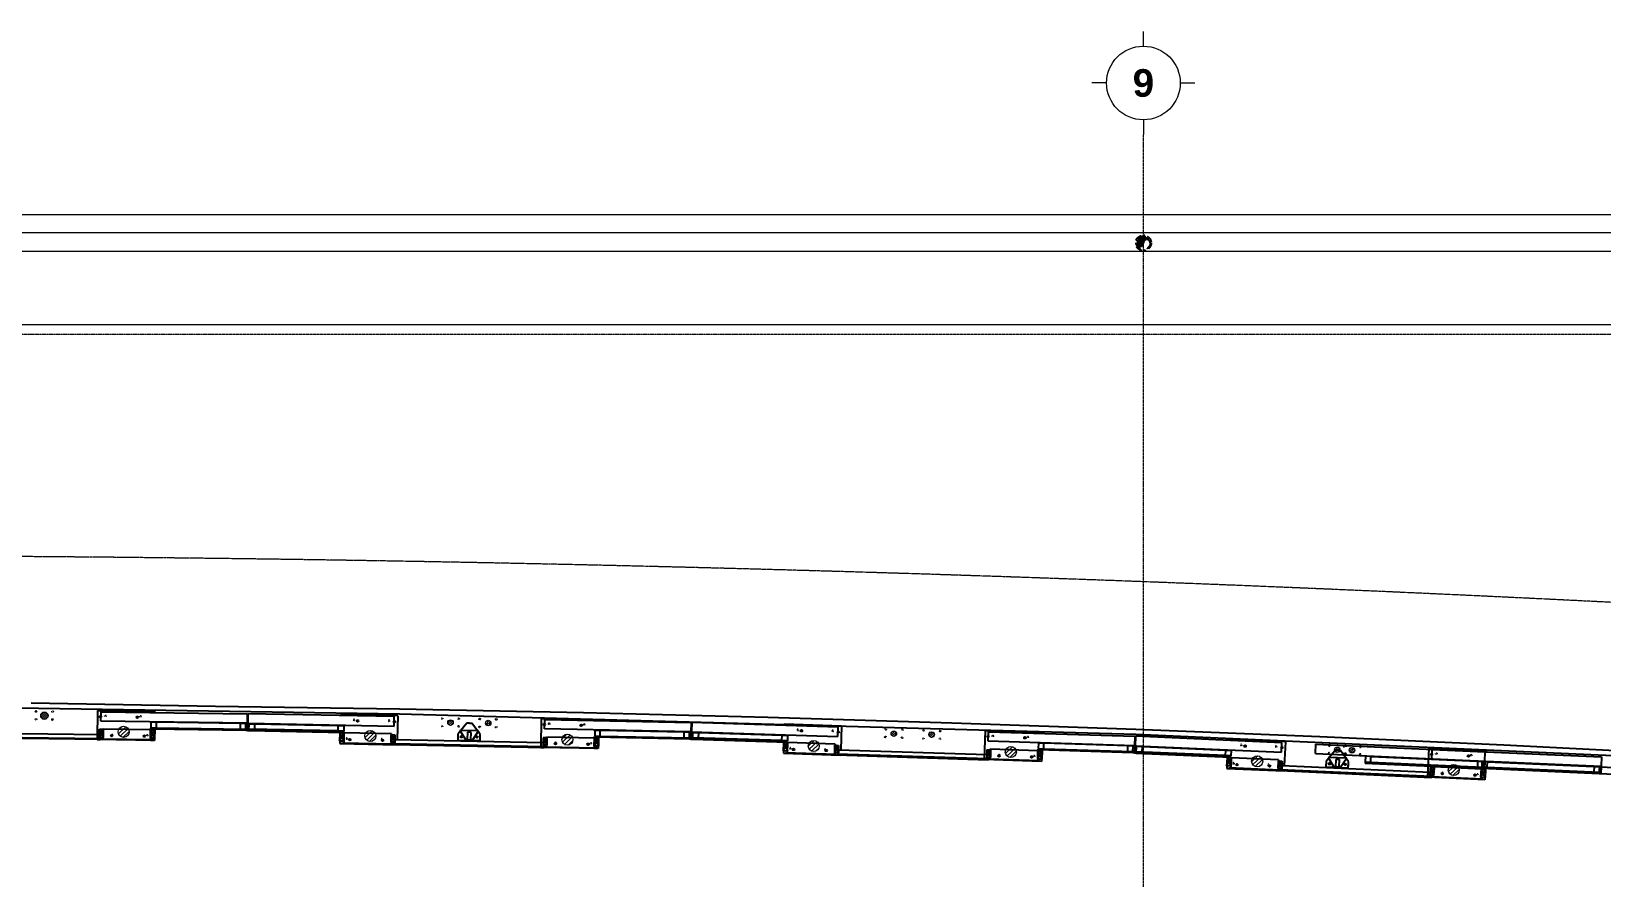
# Model space of a CAD drawing. Header units: millimetres. Extents: x -200069 to 184689, y -19972 to 101699.
# Drawn here: x 40424 to 57476, y 3071 to 12263 of the extents above; entities that cross this region are included whole.
import ezdxf
from ezdxf.enums import TextEntityAlignment as Align

# ---------------------------------------------------------------- set-up
doc = ezdxf.new("R2010")
doc.units = ezdxf.units.MM
for name, pattern in [('CENTER', [50.8, 31.75, -6.35, 6.35, -6.35]), ('HIDDEN', [0.2, 0.1, -0.1]), ('X-45-STST-GRID$0$Grid Line', [9.5, 5, -1.5, 1.5, -1.5]), ('X-45-STST-PL-PF$0$CENTER2', [28.575, 19.05, -3.175, 3.175, -3.175]), ('X-45-STST-PL-PF$0$DASHDOT', [1, 0.5, -0.25, 0, -0.25])]:
    doc.linetypes.add(name, pattern=pattern)
doc.layers.get('Defpoints').update_dxf_attribs({"color": 6})
for name, color, linetype in [('AHM_ANCRAGE', 7, 'Continuous'), ('ARC EDGE', 4, 'Continuous'), ('DIM', 255, 'Continuous'), ('RC EDGE', 2, 'Continuous'), ('X-45-STST-PL-PF$0$MEP-PL-SW', 140, 'X-45-STST-PL-PF$0$DASHDOT')]:
    doc.layers.add(name, color=color, linetype=linetype)
for name, color, linetype, lineweight in [('ARC_HATCH', 8, 'Continuous', 25), ('ARC_TEXT_100', 2, 'Continuous', 5), ('PSD Anchor Hole', 7, 'Continuous', 15), ('PSD ODS Pene Hole', 5, 'Continuous', 15), ('PSD Pene Hole', 9, 'Continuous', 15), ('X-45-STST-GRID$0$ARC_AXIS_LINE', 240, 'CENTER', 13), ('X-45-STST-PL-PF$0$ARC_FLOOR', 2, 'Continuous', 5), ('X-45-STST-PL-PF$0$ARC_FRAME', 151, 'Continuous', 5), ('X-45-STST-PL-PF$0$ARC_GATE AXIS', 240, 'Continuous', 5)]:
    doc.layers.add(name, color=color, linetype=linetype, lineweight=lineweight)
doc.styles.add('X-45-STST-GRID$0$CP2-CSA-IT-STTST-45012$0$Arial_B', font='arialbd.ttf', dxfattribs={"width": 0.8, "height": 761.067151})

# ---------------------------------------------------------------- blocks, each defined once
blk = doc.blocks.new('X-45-STST-PL-PF$0$PIPE')
h = blk.add_hatch(color=256)
h.dxf.hatch_style = 1
h.paths.add_polyline_path([(50, 0, 1), (0, 0, -1), (-50, 0, 1)])
at = {"ltscale": 100}
for radius in [57, 50]:
    blk.add_circle((0, 0), radius, dxfattribs=at)
for centre, start, end in [((-25, 0), 180, 0), ((25, 0), 0, 180)]:
    blk.add_arc(centre, 25, start, end)
blk = doc.blocks.new('X-45-STST-PL-PF$0$Roof drainage pipe')
at = {"layer": 'X-45-STST-PL-PF$0$MEP-PL-SW', "linetype": 'Continuous', "xscale": 1.473684210526699, "yscale": 1.473684210526699, "zscale": 1.473684210526699, "rotation": 180}
blk.add_blockref('X-45-STST-PL-PF$0$PIPE', (52500, 9965), dxfattribs=at)
blk = doc.blocks.new('PSD FDP hole1')
at = {"layer": 'PSD Pene Hole'}
h = blk.add_hatch(dxfattribs=at)
h.set_pattern_fill('ANSI31', color=8, scale=10)
h.set_pattern_definition([(45, (-2990203.302, -2087212.618), (-22.4506403, 22.4506403), [])])
h.paths.add_polyline_path([(-5, 14, -1), (-125, 14, -1)])
at = {"layer": 'PSD Pene Hole', "color": 240}
blk.add_circle((-65, 14), 60, dxfattribs=at)
blk = doc.blocks.new('PSD FDP AB1')
at = {"layer": 'PSD Anchor Hole', "linetype": 'HIDDEN', "ltscale": 100}
for centre in [(-3, 0), (377, 0), (72, -205), (452, -204)]:
    blk.add_circle(centre, 9, dxfattribs=at)
blk = doc.blocks.new('PSD ODS AB1')
at = {"layer": 'PSD Anchor Hole', "linetype": 'HIDDEN', "ltscale": 10}
for centre in [(0, 85), (0, 0), (180, 85), (180, 0)]:
    blk.add_circle(centre, 9, dxfattribs=at)
blk = doc.blocks.new('PSD ODS hole1')
at = {"layer": 'PSD ODS Pene Hole'}
h = blk.add_hatch(dxfattribs=at)
h.set_pattern_fill('ANSI31', color=8, scale=5)
h.set_pattern_definition([(45, (-2988796.991, -2149653.738), (-11.22532015, 11.22532015), [])])
h.paths.add_polyline_path([(-40, 0, -1), (40, 0, -1)])
at = {"layer": 'PSD ODS Pene Hole', "color": 240}
blk.add_circle((0, 0), 40, dxfattribs=at)
blk = doc.blocks.new('platform nosing')
at = {"layer": 'DIM', "linetype": 'Continuous', "lineweight": 0}
h = blk.add_hatch(dxfattribs=at)
h.set_pattern_fill('ANSI31', color=8, scale=5)
h.set_pattern_definition([(45, (1074619.707, 2427590.455), (-11.22532015, 11.22532015), [])])
h.paths.add_polyline_path([(112505, 4755, 1), (112445, 4755, 1)])
h = blk.add_hatch(dxfattribs=at)
h.set_pattern_fill('ANSI31', color=8, scale=5)
h.set_pattern_definition([(45, (1075029.707, 2427585.455), (-11.22532015, 11.22532015), [])])
h.paths.add_polyline_path([(112915, 4750, 1), (112855, 4750, 1)])
h = blk.add_hatch(dxfattribs=at)
h.set_pattern_fill('ANSI31', color=8, scale=5)
h.set_pattern_definition([(45, (1079434.707, 2427470.455), (-11.22532015, 11.22532015), [])])
h.paths.add_polyline_path([(117320, 4635, 1), (117260, 4635, 1)])
h = blk.add_hatch(dxfattribs=at)
h.set_pattern_fill('ANSI31', color=8, scale=5)
h.set_pattern_definition([(45, (1079844.707, 2427460.455), (-11.22532015, 11.22532015), [])])
h.paths.add_polyline_path([(117730, 4625, 1), (117670, 4625, 1)])
h = blk.add_hatch(dxfattribs=at)
h.set_pattern_fill('ANSI31', color=8, scale=5)
h.set_pattern_definition([(45, (1084249.707, 2427295.455), (-11.22532015, 11.22532015), [])])
h.paths.add_polyline_path([(122135, 4460, 1), (122075, 4460, 1)])
h = blk.add_hatch(dxfattribs=at)
h.set_pattern_fill('ANSI31', color=8, scale=5)
h.set_pattern_definition([(45, (1084409.707, 2427290.455), (-11.22532015, 11.22532015), [])])
h.paths.add_polyline_path([(122295, 4455, 1), (122235, 4455, 1)])
at = {"layer": 'ARC EDGE', "flags": 128}
blk.add_lwpolyline([(135000, 3832), (133897, 3911), (131902, 4051), (129906, 4181), (127909, 4301), (125912, 4410), (123915, 4510), (121917, 4600), (119918, 4680), (117920, 4750), (115921, 4810), (113921, 4860), (111922, 4900), (109922, 4930), (108922, 4949), (107922, 4966)], dxfattribs=at)
at = {"layer": 'PSD Pene Hole', "color": 240}
for centre in [(112475, 4755), (112885, 4750), (117290, 4635), (117700, 4625), (122105, 4460), (122265, 4455)]:
    blk.add_circle(centre, 30, dxfattribs=at)
at = {"layer": 'RC EDGE', "color": 2, "flags": 128}
blk.add_lwpolyline([(0, 3701), (2120, 3861), (6111, 4131), (10104, 4360), (16098, 4630), (24095, 4850), (30094, 4943), (36094, 4995), (99922, 4995), (105922, 4943), (111922, 4850), (119918, 4630), (125912, 4360), (129906, 4131), (133897, 3861), (135000, 3782)], dxfattribs=at)
at = {"layer": 'DIM', "linetype": 'Continuous', "lineweight": 0}
for name, p, rotation in [('PSD ODS hole1', (108065, 4830), 359.18088538), ('PSD FDP hole1', (108990, 4640), 359.18088538), ('PSD FDP hole1', (111670, 4595), 358.8838242899999), ('PSD FDP hole1', (113810, 4555), 358.8838242899999), ('PSD FDP hole1', (116485, 4484), 358.2122020599998), ('PSD FDP hole1', (118625, 4419), 358.2122020599998), ('PSD FDP hole1', (121300, 4318), 357.4945088499998), ('PSD FDP hole1', (123435, 4223), 357.4945088499998)]:
    blk.add_blockref(name, p, dxfattribs=dict(at, rotation=rotation))
at = {"layer": 'PSD Anchor Hole', "color": 1}
for name, p, rotation in [('PSD ODS AB1', (107973, 4791), 359.18088538), ('PSD FDP AB1', (108731, 4828), 359.18088538), ('PSD ODS AB1', (112382, 4717), 358.8838242899999), ('PSD ODS AB1', (112792, 4709), 358.8838242899999), ('PSD FDP AB1', (113550, 4742), 358.8838242899999), ('PSD ODS AB1', (117199, 4598), 358.2122020599998), ('PSD ODS AB1', (117609, 4585), 358.2122020599998), ('PSD FDP AB1', (118367, 4610), 358.2122020599998), ('PSD FDP AB1', (123183, 4418), 357.4945088499998)]:
    blk.add_blockref(name, p, dxfattribs=dict(at, rotation=rotation))
for name, p, xscale, rotation in [('PSD FDP AB1', (111806, 4776), -1, 358.8838242899999), ('PSD FDP AB1', (116624, 4664), -0.9999999999999998, 358.2122020599999), ('PSD FDP AB1', (121440, 4495), -0.9999999999999998, 357.4945088499998), ('PSD ODS AB1', (122019, 4507), -0.9999999999999996, 177.47671656), ('PSD ODS AB1', (122178, 4500), -0.9999999999999996, 177.47671656)]:
    blk.add_blockref(name, p, dxfattribs=dict(at, xscale=xscale, rotation=rotation))
blk = doc.blocks.new('X-45-STST-GRID$0$CP2-CSA-IT-STTST-45012$0$Grid - ACT_Grid Head - Circle-231358-TÂ_NG 1-TÂ_NG TRÊ_T                                                                                  LEVEL 1-GROUND LEVEL')
for p, q in [((0, 4), (0, 5.6)), ((-4, 0), (-5.6, 0)), ((4, 0), (5.6, 0)), ((0, -4), (0, -5.6))]:
    blk.add_line(p, q)
blk.add_circle((0, 0), 4)
at = {"style": 'X-45-STST-GRID$0$CP2-CSA-IT-STTST-45012$0$Arial_B'}
blk.add_attdef('A', text='', height=3, dxfattribs=at).set_placement((0, 0), align=Align.MIDDLE_CENTER)
blk = doc.blocks.new('A$Cb3e1eea9')
for p, q in [((108641, 13860), (108637, 13545)), ((108641, 13860), (109264, 13851)), ((108678, 13746), (108680, 13848)), ((108680, 13848), (110268, 13826)), ((109264, 13851), (109264, 13840)), ((110268, 13826), (110267, 13724)), ((110275, 13826), (110273, 13724)), ((111864, 13795), (110275, 13826)), ((111280, 13817), (111279, 13806)), ((111902, 13805), (111280, 13817)), ((108663, 13570), (108664, 13660)), ((108663, 13570), (108704, 13659)), ((108664, 13650), (108663, 13570)), ((108663, 13570), (108704, 13649)), ((108664, 13660), (108704, 13659)), ((108664, 13660), (108703, 13569)), ((108704, 13649), (108664, 13650)), ((108664, 13650), (108703, 13569)), ((110267, 13724), (108678, 13746)), ((108684, 13660), (108704, 13659)), ((108703, 13550), (108704, 13662)), ((108704, 13659), (108703, 13569)), ((108703, 13569), (108704, 13649)), ((108704, 13662), (109219, 13655)), ((109219, 13655), (109217, 13543)), ((109217, 13562), (109219, 13652)), ((109217, 13562), (109264, 13651)), ((109219, 13652), (109264, 13651)), ((109219, 13652), (109262, 13561)), ((109221, 13660), (109221, 13668)), ((110251, 13653), (109221, 13668)), ((110251, 13645), (109221, 13660)), ((109222, 13734), (109222, 13739)), ((109282, 13733), (109222, 13734)), ((109222, 13734), (109222, 13674)), ((109222, 13674), (109282, 13673)), ((109262, 13673), (109261, 13667)), ((109261, 13659), (109261, 13652)), ((109262, 13738), (109262, 13733)), ((109264, 13651), (109262, 13561)), ((109282, 13673), (109282, 13733)), ((110192, 13720), (109282, 13733)), ((109282, 13673), (110251, 13659)), ((110192, 13720), (110191, 13660)), ((110252, 13719), (110192, 13720)), ((110251, 13659), (110252, 13719)), ((110251, 13645), (110252, 13719)), ((110251, 13645), (110251, 13653)), ((110269, 13645), (110251, 13645)), ((110252, 13719), (110270, 13719)), ((110270, 13729), (110268, 13729)), ((110270, 13719), (110269, 13645)), ((110270, 13719), (110269, 13645)), ((110269, 13645), (110287, 13644)), ((110270, 13729), (110270, 13731)), ((110270, 13729), (110270, 13731)), ((110270, 13729), (110272, 13729)), ((110270, 13719), (110270, 13729)), ((110270, 13719), (110270, 13729)), ((110288, 13718), (110270, 13719)), ((110273, 13724), (111862, 13693)), ((110287, 13658), (110288, 13718)), ((110287, 13644), (110288, 13718)), ((111256, 13639), (110287, 13658)), ((110287, 13644), (110287, 13652)), ((110287, 13652), (111316, 13632)), ((110287, 13644), (111316, 13624)), ((110288, 13718), (110348, 13717)), ((110348, 13717), (110347, 13657)), ((110348, 13717), (111257, 13699)), ((111256, 13639), (111257, 13699)), ((111257, 13699), (111317, 13698)), ((111277, 13704), (111277, 13699)), ((111317, 13698), (111316, 13638)), ((111317, 13698), (111317, 13703)), ((111862, 13693), (111864, 13795)), ((111902, 13805), (111897, 13546)), ((111900, 13692), (111900, 13692)), ((112577, 13644), (112644, 13535)), ((112781, 13640), (112577, 13644)), ((112588, 13644), (112582, 13636)), ((112653, 13725), (112588, 13644)), ((112681, 13724), (112653, 13725)), ((112681, 13724), (112708, 13724)), ((112770, 13640), (112708, 13724)), ((113461, 13775), (113455, 13460)), ((113461, 13775), (114084, 13763)), ((113497, 13661), (113499, 13763)), ((115086, 13630), (113497, 13661)), ((113499, 13763), (115088, 13732)), ((114042, 13645), (114041, 13585)), ((114042, 13645), (114042, 13650)), ((114102, 13644), (114042, 13645)), ((114082, 13649), (114082, 13644)), ((114084, 13763), (114084, 13751)), ((114101, 13584), (114102, 13644)), ((115011, 13626), (114102, 13644)), ((115088, 13732), (115086, 13630)), ((115096, 13731), (115093, 13629)), ((116684, 13682), (115096, 13731)), ((116100, 13712), (116100, 13700)), ((116723, 13692), (116100, 13712)), ((116681, 13580), (116684, 13682)), ((116723, 13692), (116715, 13433)), ((118281, 13643), (118271, 13329)), ((118281, 13643), (118904, 13624)), ((108681, 13553), (107500, 13570)), ((108680, 13545), (107501, 13562)), ((107518, 13617), (108663, 13601)), ((107518, 13569), (108664, 13553)), ((109260, 13537), (108637, 13545)), ((108637, 13545), (108637, 13545)), ((108637, 13545), (108671, 13545)), ((108637, 13545), (108662, 13545)), ((108663, 13553), (108663, 13601)), ((108703, 13569), (108663, 13570)), ((108663, 13570), (108703, 13569)), ((108684, 13545), (108679, 13545)), ((108680, 13545), (108681, 13553)), ((108684, 13545), (108684, 13551)), ((109237, 13543), (108684, 13551)), ((108684, 13545), (108684, 13545)), ((109217, 13562), (109262, 13561)), ((109262, 13561), (109217, 13562)), ((109260, 13537), (109217, 13537)), ((109237, 13543), (109237, 13537)), ((109260, 13562), (109260, 13537)), ((109260, 13537), (109260, 13537)), ((111316, 13638), (111256, 13639)), ((111273, 13618), (111271, 13528)), ((111271, 13528), (111318, 13617)), ((111316, 13527), (111271, 13528)), ((111316, 13527), (111271, 13528)), ((111318, 13617), (111273, 13618)), ((111273, 13618), (111316, 13527)), ((111274, 13527), (111273, 13502)), ((111273, 13502), (111896, 13490)), ((111273, 13502), (111316, 13502)), ((111273, 13502), (111273, 13502)), ((111276, 13639), (111276, 13633)), ((111276, 13625), (111276, 13617)), ((111296, 13508), (111296, 13502)), ((111848, 13497), (111296, 13508)), ((111316, 13624), (111316, 13632)), ((111318, 13619), (111316, 13508)), ((111316, 13527), (111318, 13617)), ((111833, 13609), (111318, 13619)), ((111833, 13609), (111830, 13498)), ((111831, 13517), (111832, 13597)), ((111831, 13517), (111872, 13596)), ((111871, 13516), (111831, 13517)), ((111871, 13516), (111831, 13517)), ((111832, 13597), (111872, 13596)), ((111832, 13597), (111871, 13516)), ((111848, 13491), (111848, 13497)), ((111849, 13491), (111849, 13491)), ((111849, 13491), (111854, 13491)), ((113499, 13467), (111853, 13499)), ((111853, 13491), (111853, 13499)), ((111853, 13491), (113499, 13459)), ((111896, 13490), (111862, 13491)), ((111871, 13547), (111870, 13499)), ((111872, 13596), (111871, 13516)), ((111871, 13516), (111871, 13547)), ((111871, 13547), (113482, 13515)), ((111896, 13490), (111871, 13491)), ((111896, 13490), (111896, 13490)), ((112557, 13537), (112558, 13607)), ((112797, 13532), (112557, 13537)), ((112582, 13636), (112558, 13607)), ((112659, 13625), (112657, 13545)), ((112657, 13545), (112697, 13544)), ((112699, 13624), (112659, 13625)), ((112697, 13544), (112699, 13624)), ((112781, 13640), (112710, 13534)), ((112770, 13640), (112776, 13632)), ((112798, 13602), (112776, 13632)), ((112797, 13532), (112798, 13602)), ((112797, 13532), (112798, 13572)), ((113482, 13515), (113481, 13467)), ((113482, 13484), (113523, 13564)), ((113483, 13564), (113482, 13484)), ((113482, 13484), (113523, 13564)), ((113483, 13564), (113482, 13484)), ((113482, 13484), (113522, 13484)), ((113522, 13484), (113482, 13484)), ((113523, 13564), (113483, 13564)), ((113483, 13564), (113522, 13484)), ((113483, 13564), (113522, 13484)), ((113483, 13564), (113523, 13564)), ((113521, 13465), (113523, 13576)), ((113522, 13484), (113523, 13564)), ((113523, 13564), (113522, 13484)), ((113523, 13576), (114038, 13566)), ((114038, 13566), (114036, 13455)), ((114036, 13474), (114038, 13564)), ((114036, 13474), (114083, 13563)), ((114036, 13474), (114081, 13473)), ((114081, 13473), (114036, 13474)), ((114038, 13564), (114083, 13563)), ((114038, 13564), (114081, 13473)), ((114040, 13571), (114040, 13579)), ((115070, 13559), (114040, 13579)), ((115070, 13551), (114040, 13571)), ((114041, 13585), (114101, 13584)), ((114078, 13473), (114078, 13448)), ((114081, 13584), (114080, 13578)), ((114080, 13570), (114080, 13563)), ((114083, 13563), (114081, 13473)), ((114101, 13584), (115070, 13565)), ((115011, 13626), (115010, 13566)), ((115071, 13625), (115011, 13626)), ((115070, 13565), (115071, 13625)), ((115070, 13551), (115071, 13625)), ((115070, 13551), (115070, 13559)), ((115088, 13551), (115070, 13551)), ((115071, 13625), (115089, 13625)), ((115089, 13635), (115087, 13635)), ((115089, 13625), (115087, 13551)), ((115087, 13551), (115105, 13550)), ((115089, 13625), (115088, 13551)), ((115089, 13635), (115089, 13637)), ((115089, 13625), (115090, 13635)), ((115089, 13625), (115089, 13635)), ((115107, 13624), (115089, 13625)), ((115090, 13635), (115090, 13637)), ((115090, 13635), (115092, 13635)), ((115093, 13629), (116681, 13580)), ((115105, 13550), (115107, 13624)), ((115105, 13550), (115105, 13558)), ((115105, 13558), (116134, 13526)), ((115105, 13550), (116134, 13518)), ((115106, 13564), (115107, 13624)), ((116075, 13534), (115106, 13564)), ((115107, 13624), (115167, 13622)), ((115167, 13622), (115165, 13562)), ((115167, 13622), (116076, 13594)), ((116075, 13534), (116076, 13594)), ((116135, 13532), (116075, 13534)), ((116076, 13594), (116136, 13592)), ((116091, 13512), (116089, 13422)), ((116089, 13422), (116136, 13510)), ((116091, 13512), (116134, 13420)), ((116136, 13510), (116091, 13512)), ((116095, 13533), (116094, 13527)), ((116094, 13519), (116094, 13512)), ((116097, 13598), (116096, 13593)), ((116136, 13513), (116133, 13401)), ((116134, 13518), (116134, 13526)), ((116134, 13420), (116136, 13510)), ((116136, 13592), (116135, 13532)), ((116136, 13592), (116137, 13597)), ((116651, 13497), (116136, 13513)), ((116651, 13497), (116647, 13385)), ((116648, 13404), (116650, 13484)), ((116648, 13404), (116690, 13483)), ((116650, 13484), (116688, 13403)), ((116650, 13484), (116690, 13483)), ((116690, 13483), (116688, 13403)), ((116719, 13579), (116719, 13579)), ((118316, 13529), (118319, 13631)), ((119904, 13479), (118316, 13529)), ((118319, 13631), (119907, 13581)), ((118860, 13507), (118858, 13447)), ((118860, 13507), (118860, 13512)), ((118920, 13505), (118860, 13507)), ((118900, 13511), (118900, 13506)), ((118904, 13624), (118903, 13613)), ((118918, 13445), (118920, 13505)), ((119829, 13477), (118920, 13505)), ((119829, 13477), (119827, 13417)), ((119889, 13475), (119829, 13477)), ((119887, 13415), (119889, 13475)), ((119887, 13401), (119889, 13475)), ((119889, 13475), (119907, 13474)), ((119907, 13581), (119904, 13479)), ((119907, 13474), (119904, 13400)), ((119907, 13485), (119905, 13485)), ((119907, 13474), (119905, 13400)), ((119907, 13485), (119907, 13487)), ((119907, 13474), (119907, 13485)), ((119907, 13474), (119908, 13485)), ((119925, 13473), (119907, 13474)), ((119908, 13485), (119908, 13487)), ((119908, 13485), (119910, 13484)), ((119915, 13581), (119911, 13479)), ((119911, 13479), (121498, 13409)), ((121503, 13511), (119915, 13581)), ((119922, 13399), (119925, 13473)), ((119923, 13413), (119925, 13473)), ((119925, 13473), (119985, 13471)), ((120919, 13548), (120919, 13537)), ((121542, 13521), (120919, 13548)), ((121498, 13409), (121503, 13511)), ((121542, 13521), (121530, 13262)), ((121868, 13393), (121872, 13495)), ((121872, 13495), (123709, 13414)), ((114078, 13448), (113455, 13460)), ((113455, 13460), (113455, 13460)), ((113455, 13460), (113489, 13459)), ((113455, 13460), (113480, 13459)), ((113502, 13459), (113498, 13459)), ((113499, 13459), (113499, 13467)), ((113502, 13459), (113502, 13465)), ((114056, 13454), (113502, 13465)), ((113502, 13459), (113502, 13459)), ((114078, 13448), (114035, 13449)), ((114056, 13454), (114056, 13448)), ((114078, 13448), (114078, 13448)), ((116134, 13420), (116089, 13422)), ((116134, 13420), (116089, 13422)), ((116091, 13422), (116090, 13397)), ((116090, 13397), (116713, 13377)), ((116090, 13397), (116133, 13395)), ((116090, 13397), (116090, 13397)), ((116665, 13385), (116113, 13402)), ((116113, 13402), (116113, 13396)), ((116688, 13403), (116648, 13404)), ((116688, 13403), (116648, 13404)), ((116665, 13379), (116665, 13385)), ((116666, 13379), (116666, 13379)), ((116666, 13379), (116670, 13379)), ((116669, 13379), (116670, 13387)), ((116669, 13379), (118315, 13327)), ((118315, 13335), (116670, 13387)), ((116713, 13377), (116679, 13378)), ((116689, 13434), (116687, 13386)), ((116688, 13403), (116689, 13434)), ((116713, 13377), (116688, 13378)), ((116689, 13434), (118299, 13384)), ((116713, 13377), (116713, 13377)), ((118894, 13309), (118271, 13329)), ((118271, 13329), (118271, 13329)), ((118271, 13329), (118305, 13328)), ((118271, 13329), (118296, 13328)), ((118299, 13384), (118297, 13336)), ((118300, 13433), (118298, 13353)), ((118300, 13433), (118298, 13353)), ((118298, 13353), (118340, 13432)), ((118298, 13353), (118340, 13432)), ((118298, 13353), (118338, 13352)), ((118338, 13352), (118298, 13353)), ((118340, 13432), (118300, 13433)), ((118300, 13433), (118338, 13352)), ((118300, 13433), (118338, 13352)), ((118300, 13433), (118340, 13432)), ((118318, 13327), (118314, 13327)), ((118315, 13327), (118315, 13335)), ((118318, 13327), (118319, 13333)), ((118318, 13327), (118318, 13327)), ((118872, 13316), (118319, 13333)), ((118337, 13333), (118341, 13444)), ((118338, 13352), (118340, 13432)), ((118340, 13432), (118338, 13352)), ((118341, 13444), (118855, 13428)), ((118894, 13309), (118851, 13311)), ((118855, 13428), (118852, 13317)), ((118852, 13336), (118855, 13425)), ((118852, 13336), (118900, 13424)), ((118852, 13336), (118897, 13334)), ((118897, 13334), (118852, 13336)), ((118855, 13425), (118900, 13424)), ((118855, 13425), (118897, 13334)), ((118858, 13447), (118918, 13445)), ((118858, 13433), (118858, 13441)), ((119887, 13409), (118858, 13441)), ((119887, 13401), (118858, 13433)), ((118872, 13316), (118872, 13310)), ((118895, 13334), (118894, 13309)), ((118894, 13309), (118894, 13309)), ((118900, 13424), (118897, 13334)), ((118898, 13446), (118898, 13440)), ((118898, 13432), (118898, 13424)), ((118918, 13445), (119887, 13415)), ((119887, 13401), (119887, 13409)), ((119905, 13400), (119887, 13401)), ((119904, 13400), (119922, 13399)), ((119922, 13399), (119923, 13407)), ((119922, 13399), (120951, 13354)), ((120891, 13371), (119923, 13413)), ((119923, 13407), (120951, 13362)), ((119985, 13471), (119983, 13411)), ((119985, 13471), (120894, 13431)), ((120891, 13371), (120894, 13431)), ((120951, 13368), (120891, 13371)), ((120894, 13431), (120954, 13428)), ((120908, 13348), (120904, 13259)), ((120904, 13259), (120953, 13346)), ((120908, 13348), (120949, 13257)), ((120953, 13346), (120908, 13348)), ((120911, 13356), (120910, 13348)), ((120911, 13370), (120911, 13364)), ((120914, 13435), (120914, 13430)), ((120953, 13349), (120948, 13238)), ((120949, 13257), (120953, 13346)), ((120954, 13428), (120951, 13368)), ((120951, 13354), (120951, 13362)), ((121467, 13326), (120953, 13349)), ((120954, 13428), (120954, 13433)), ((121467, 13326), (121462, 13215)), ((121463, 13234), (121466, 13314)), ((121463, 13234), (121506, 13312)), ((121466, 13314), (121503, 13232)), ((121466, 13314), (121506, 13312)), ((121506, 13312), (121503, 13232)), ((121537, 13407), (121537, 13407)), ((121868, 13393), (123705, 13312)), ((121984, 13245), (121987, 13315)), ((122012, 13344), (121987, 13315)), ((122007, 13352), (122071, 13241)), ((122211, 13343), (122007, 13352)), ((122018, 13352), (122012, 13344)), ((122085, 13431), (122018, 13352)), ((122113, 13430), (122085, 13431)), ((122088, 13331), (122085, 13251)), ((122128, 13329), (122088, 13331)), ((122113, 13430), (122140, 13428)), ((122125, 13249), (122128, 13329)), ((122211, 13343), (122137, 13238)), ((122200, 13344), (122140, 13428)), ((122200, 13344), (122205, 13335)), ((122227, 13304), (122205, 13335)), ((122224, 13234), (122227, 13304)), ((122412, 13364), (122409, 13304)), ((122409, 13304), (122469, 13301)), ((122412, 13364), (122412, 13369)), ((122471, 13361), (122412, 13364)), ((122452, 13367), (122451, 13362)), ((122469, 13301), (122471, 13361)), ((122469, 13301), (123687, 13247)), ((122471, 13361), (123708, 13307)), ((123099, 13452), (123085, 13137)), ((123099, 13452), (123721, 13425)), ((123133, 13337), (123137, 13439)), ((123133, 13337), (124970, 13256)), ((123137, 13439), (124974, 13358)), ((123630, 13310), (123627, 13250)), ((123676, 13308), (123674, 13248)), ((123676, 13308), (123677, 13313)), ((123736, 13305), (123676, 13308)), ((123687, 13247), (123690, 13307)), ((123687, 13233), (123690, 13307)), ((123708, 13307), (123704, 13233)), ((123709, 13414), (123705, 13312)), ((123716, 13311), (123716, 13306)), ((123721, 13425), (123721, 13413)), ((123734, 13245), (123736, 13305)), ((123736, 13305), (124973, 13251)), ((124974, 13358), (124970, 13256)), ((120949, 13257), (120904, 13259)), ((120949, 13257), (120904, 13259)), ((120906, 13258), (120905, 13233)), ((120905, 13233), (121528, 13206)), ((120905, 13233), (120948, 13232)), ((120905, 13233), (120905, 13233)), ((121480, 13214), (120928, 13238)), ((120928, 13238), (120928, 13232)), ((121503, 13232), (121463, 13234)), ((121503, 13232), (121463, 13234)), ((121480, 13208), (121480, 13214)), ((121481, 13208), (121481, 13208)), ((121481, 13208), (121485, 13208)), ((123129, 13143), (121484, 13216)), ((121484, 13208), (121484, 13216)), ((121484, 13208), (123129, 13135)), ((121528, 13206), (121494, 13208)), ((121504, 13263), (121502, 13215)), ((121503, 13232), (121504, 13263)), ((121528, 13206), (121503, 13207)), ((121504, 13263), (123114, 13192)), ((121528, 13206), (121528, 13206)), ((122224, 13234), (121984, 13245)), ((122085, 13251), (122125, 13249)), ((122224, 13234), (122226, 13274)), ((122408, 13290), (122409, 13298)), ((122408, 13290), (123687, 13233)), ((122409, 13298), (123687, 13241)), ((123708, 13110), (123085, 13137)), ((123085, 13137), (123085, 13137)), ((123115, 13241), (123112, 13161)), ((123116, 13241), (123112, 13161)), ((123112, 13161), (123156, 13239)), ((123112, 13161), (123156, 13239)), ((123112, 13161), (123113, 13192)), ((123114, 13192), (123112, 13144)), ((123112, 13161), (123153, 13159)), ((123153, 13159), (123112, 13161)), ((123152, 13159), (123112, 13161)), ((123115, 13241), (123156, 13239)), ((123115, 13241), (123153, 13159)), ((123116, 13241), (123152, 13159)), ((123116, 13241), (123156, 13239)), ((123132, 13135), (123128, 13135)), ((123129, 13135), (123129, 13143)), ((123132, 13135), (123133, 13141)), ((123132, 13135), (123132, 13135)), ((123686, 13117), (123133, 13141)), ((123152, 13140), (123157, 13252)), ((123156, 13239), (123152, 13159)), ((123153, 13160), (123156, 13240)), ((123157, 13252), (123670, 13229)), ((123670, 13229), (123665, 13118)), ((123666, 13137), (123670, 13227)), ((123666, 13137), (123715, 13225)), ((123666, 13137), (123711, 13135)), ((123670, 13227), (123715, 13225)), ((123711, 13135), (123670, 13227)), ((123673, 13234), (123673, 13242)), ((123673, 13242), (124952, 13186)), ((123673, 13234), (124951, 13178)), ((123674, 13248), (123734, 13245)), ((123687, 13233), (123704, 13233)), ((123709, 13135), (123708, 13110)), ((123715, 13225), (123711, 13135)), ((123715, 13225), (123711, 13135)), ((123714, 13246), (123713, 13240)), ((123713, 13232), (123713, 13225)), ((123734, 13245), (124952, 13192)), ((124895, 13254), (124892, 13194)), ((124951, 13178), (124955, 13252)), ((124951, 13178), (124969, 13177)), ((124952, 13192), (124955, 13252)), ((124973, 13251), (124969, 13177)), ((124973, 13251), (124969, 13177)), ((124969, 13177), (125765, 13131)), ((124973, 13261), (124971, 13261)), ((124973, 13261), (124973, 13263)), ((124973, 13251), (124973, 13261)), ((124973, 13251), (124974, 13261)), ((124973, 13251), (125709, 13208)), ((124974, 13261), (124974, 13263)), ((124974, 13261), (124976, 13261)), ((123708, 13110), (123665, 13112)), ((123686, 13117), (123685, 13111)), ((123708, 13110), (123708, 13110))]:
    blk.add_line(p, q)
for centre in [(112593, 13576), (112763, 13573), (122021, 13283), (122191, 13276)]:
    blk.add_circle(centre, 9)
at = {"layer": 'AHM_ANCRAGE', "ltscale": 0.1}
for centre in [(108674, 13795), (109074, 13789), (111467, 13749), (111867, 13741), (113494, 13709), (113894, 13701), (116287, 13641), (108796, 13588), (109151, 13583), (111383, 13545), (111738, 13538), (113615, 13502), (113970, 13495), (116687, 13628), (118313, 13577), (118713, 13565), (121105, 13475), (116201, 13438), (116555, 13427), (118432, 13369), (118786, 13358), (121505, 13457), (123130, 13386), (123530, 13368), (121016, 13274), (121371, 13258), (123246, 13175), (123601, 13160)]:
    blk.add_circle(centre, 9, dxfattribs=at)

msp = doc.modelspace()

# ---------------------------------------------------------------- linework, layer by layer
at = {"layer": 'X-45-STST-GRID$0$ARC_AXIS_LINE', "linetype": 'X-45-STST-GRID$0$Grid Line'}
for p, q in [((52500, -17972), (52500, 11143)), ((-90950, 8975), (100848, 8975))]:
    msp.add_line(p, q, dxfattribs=at)
at = {"layer": 'X-45-STST-PL-PF$0$ARC_FLOOR'}
msp.add_lwpolyline([(-68400, 9875), (68400, 9875), (68400, 9075), (-68400, 9075)], close=True, dxfattribs=at)
msp.add_lwpolyline([(68750, 3742), (66397, 3911), (64402, 4051), (62406, 4181), (60409, 4301), (58412, 4410), (56415, 4510), (54417, 4600), (52418, 4680), (50420, 4750), (48421, 4810), (46421, 4860), (44422, 4900), (42422, 4930), (41422, 4949), (40422, 4966)], dxfattribs=at)
at = {"layer": 'X-45-STST-PL-PF$0$ARC_FRAME', "linetype": 'Continuous'}
msp.add_lwpolyline([(68400, 10075), (-68400, 10075), (-68400, 10275), (68400, 10275)], close=True, dxfattribs=at)
at = {"layer": 'X-45-STST-PL-PF$0$ARC_GATE AXIS', "linetype": 'X-45-STST-PL-PF$0$CENTER2', "lineweight": 18}
msp.add_lwpolyline([(87959, 3364, 0.028553), (42422, 6538), (42254, 6540), (41254, 6551), (40254, 6559), (39254, 6565), (38254, 6570), (37254, 6572), (36254, 6574), (35254, 6575), (34254, 6575), (33254, 6575), (32422, 6575), (-31406, 6575)], format="xyb", dxfattribs=at)

# ---------------------------------------------------------------- block references
at = {"color": 244, "linetype": 'Continuous', "true_color": 0x991b1e}
msp.add_blockref('X-45-STST-PL-PF$0$Roof drainage pipe', (0, 0), dxfattribs=at)
at = {"layer": 'ARC_HATCH', "ltscale": 0.02}
msp.add_blockref('A$Cb3e1eea9', (-67500, -8975), dxfattribs=at)
at = {"layer": 'ARC_TEXT_100'}
ref = msp.add_blockref('X-45-STST-GRID$0$CP2-CSA-IT-STTST-45012$0$Grid - ACT_Grid Head - Circle-231358-TÂ_NG 1-TÂ_NG TRÊ_T                                                                                  LEVEL 1-GROUND LEVEL', (52500, 11703), dxfattribs=dict(at, xscale=100, yscale=100, zscale=100))
ref.add_attrib('A', '9', dxfattribs={"layer": '0', "height": 300, "style": 'X-45-STST-GRID$0$CP2-CSA-IT-STTST-45012$0$Arial_B'}).set_placement((52500, 11703), align=Align.MIDDLE_CENTER)
ref.add_attrib('A', '9', dxfattribs={"layer": '0', "height": 300, "style": 'X-45-STST-GRID$0$CP2-CSA-IT-STTST-45012$0$Arial_B'}).set_placement((52500, 11703), align=Align.MIDDLE_CENTER)
ref.add_attrib('A', '9', dxfattribs={"layer": '0', "height": 300, "style": 'X-45-STST-GRID$0$CP2-CSA-IT-STTST-45012$0$Arial_B'}).set_placement((52500, 11703), align=Align.MIDDLE_CENTER)
ref.add_attrib('A', '9', dxfattribs={"layer": '0', "height": 300, "style": 'X-45-STST-GRID$0$CP2-CSA-IT-STTST-45012$0$Arial_B'}).set_placement((52500, 11703), align=Align.MIDDLE_CENTER)
at = {"layer": 'Defpoints'}
msp.add_blockref('platform nosing', (-67500, 0), dxfattribs=at)

doc.saveas('drawing.dxf')
